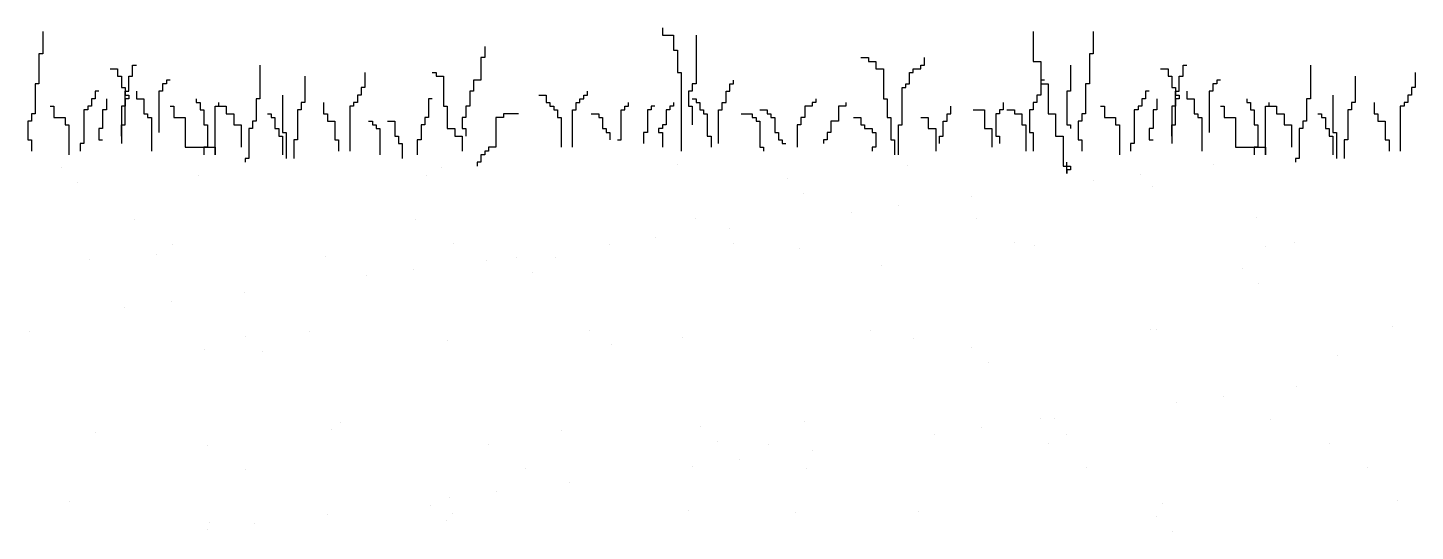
# Model space of a CAD drawing. Extents: x -45948 to -32738, y 12741 to 19047.
# Drawn here: x -40518.2 to -40210, y 17494.2 to 17606.1 of the extents above; entities that cross this region are included whole.
import ezdxf

# ---------------------------------------------------------------- set-up
doc = ezdxf.new("R2010")
doc.units = 0
doc.layers.add('TREE', color=3, linetype='CONTINUOUS')

msp = doc.modelspace()

# ---------------------------------------------------------------- linework, layer by layer
at = {"layer": 'TREE', "linetype": 'CONTINUOUS'}
for p, q in [((-40514.91732, 17605.29229), (-40514.91732, 17600.30705)), ((-40377.27983, 17606.12321), (-40377.27983, 17604.46136)), ((-40294.90758, 17605.29229), (-40294.90758, 17598.6455)), ((-40281.59486, 17605.29229), (-40281.59486, 17600.30705)), ((-40416.73639, 17601.96889), (-40416.73639, 17599.47613)), ((-40377.27983, 17604.46136), (-40374.78388, 17604.46136)), ((-40374.78388, 17604.46136), (-40374.78388, 17601.13797)), ((-40369.79139, 17604.46136), (-40369.79139, 17593.66026)), ((-40515.74969, 17600.30705), (-40515.74969, 17593.66026)), ((-40514.91732, 17600.30705), (-40515.74969, 17600.30705)), ((-40417.56877, 17599.47613), (-40417.56877, 17594.49118)), ((-40416.73639, 17599.47613), (-40417.56877, 17599.47613)), ((-40374.78388, 17601.13797), (-40373.95151, 17601.13797)), ((-40373.95151, 17601.13797), (-40373.95151, 17596.15273)), ((-40333.18157, 17599.47613), (-40331.5174, 17599.47613)), ((-40331.5174, 17599.47613), (-40331.5174, 17598.6455)), ((-40331.5174, 17598.6455), (-40329.85324, 17598.6455)), ((-40329.85324, 17598.6455), (-40329.85324, 17596.98365)), ((-40319.03706, 17597.81457), (-40319.03706, 17599.47613)), ((-40294.90758, 17598.6455), (-40293.24342, 17598.6455)), ((-40293.24342, 17598.6455), (-40293.24342, 17593.66026)), ((-40282.42724, 17600.30705), (-40282.42724, 17593.66026)), ((-40281.59486, 17600.30705), (-40282.42724, 17600.30705)), ((-40499.94102, 17596.98365), (-40498.27686, 17596.98365)), ((-40498.27686, 17596.98365), (-40498.27686, 17595.32181)), ((-40494.94854, 17597.81457), (-40494.11675, 17597.81457)), ((-40494.94854, 17595.32181), (-40494.94854, 17597.81457)), ((-40466.65894, 17597.81457), (-40466.65894, 17590.33686)), ((-40443.36183, 17596.15273), (-40443.36183, 17592.82934)), ((-40428.38553, 17596.15273), (-40427.55316, 17596.15273)), ((-40427.55316, 17596.15273), (-40427.55316, 17595.32181)), ((-40373.95151, 17596.15273), (-40373.11972, 17596.15273)), ((-40373.11972, 17596.15273), (-40373.11972, 17578.70483)), ((-40329.85324, 17596.98365), (-40328.18967, 17596.98365)), ((-40328.18967, 17596.98365), (-40328.18967, 17590.33686)), ((-40322.36539, 17596.15273), (-40321.53301, 17596.15273)), ((-40322.36539, 17593.66026), (-40322.36539, 17596.15273)), ((-40321.53301, 17596.98365), (-40319.86885, 17596.98365)), ((-40321.53301, 17596.15273), (-40321.53301, 17596.98365)), ((-40319.86885, 17597.81457), (-40319.03706, 17597.81457)), ((-40319.86885, 17596.98365), (-40319.86885, 17597.81457)), ((-40286.58735, 17597.81457), (-40286.58735, 17591.99841)), ((-40266.61857, 17596.98365), (-40264.9544, 17596.98365)), ((-40264.9544, 17596.98365), (-40264.9544, 17595.32181)), ((-40261.62608, 17597.81457), (-40260.79429, 17597.81457)), ((-40261.62608, 17595.32181), (-40261.62608, 17597.81457)), ((-40233.33648, 17597.81457), (-40233.33648, 17590.33686)), ((-40210.03937, 17596.15273), (-40210.03937, 17592.82934)), ((-40516.58148, 17593.66026), (-40516.58148, 17587.01347)), ((-40515.74969, 17593.66026), (-40516.58148, 17593.66026)), ((-40498.27686, 17595.32181), (-40497.44449, 17595.32181)), ((-40497.44449, 17595.32181), (-40497.44449, 17592.82934)), ((-40497.44449, 17592.82934), (-40496.6127, 17592.82934)), ((-40496.6127, 17592.82934), (-40496.6127, 17591.16778)), ((-40495.78032, 17595.32181), (-40494.94854, 17595.32181)), ((-40495.78032, 17591.99841), (-40495.78032, 17595.32181)), ((-40488.29247, 17593.66026), (-40488.29247, 17591.99841)), ((-40487.46009, 17593.66026), (-40488.29247, 17593.66026)), ((-40487.46009, 17594.49118), (-40487.46009, 17593.66026)), ((-40486.62831, 17594.49118), (-40487.46009, 17594.49118)), ((-40456.67455, 17595.32181), (-40456.67455, 17589.50594)), ((-40444.1942, 17592.82934), (-40444.1942, 17591.16778)), ((-40443.36183, 17592.82934), (-40444.1942, 17592.82934)), ((-40427.55316, 17595.32181), (-40425.889, 17595.32181)), ((-40425.889, 17595.32181), (-40425.889, 17588.67502)), ((-40419.23293, 17594.49118), (-40419.23293, 17591.99841)), ((-40417.56877, 17594.49118), (-40419.23293, 17594.49118)), ((-40370.62377, 17593.66026), (-40370.62377, 17591.99841)), ((-40369.79139, 17593.66026), (-40370.62377, 17593.66026)), ((-40362.30295, 17593.66026), (-40361.47117, 17593.66026)), ((-40362.30295, 17591.99841), (-40362.30295, 17593.66026)), ((-40361.47117, 17593.66026), (-40361.47117, 17594.49118)), ((-40324.02896, 17592.82934), (-40323.19718, 17592.82934)), ((-40324.02896, 17584.5207), (-40324.02896, 17592.82934)), ((-40323.19718, 17593.66026), (-40322.36539, 17593.66026)), ((-40323.19718, 17592.82934), (-40323.19718, 17593.66026)), ((-40293.24342, 17594.49118), (-40293.24342, 17591.16778)), ((-40292.41163, 17594.49118), (-40293.24342, 17594.49118)), ((-40293.24342, 17593.66026), (-40291.57984, 17593.66026)), ((-40291.57984, 17593.66026), (-40291.57984, 17587.01347)), ((-40283.25902, 17593.66026), (-40283.25902, 17587.01347)), ((-40282.42724, 17593.66026), (-40283.25902, 17593.66026)), ((-40264.9544, 17595.32181), (-40264.12203, 17595.32181)), ((-40264.12203, 17595.32181), (-40264.12203, 17592.82934)), ((-40264.12203, 17592.82934), (-40263.29024, 17592.82934)), ((-40263.29024, 17592.82934), (-40263.29024, 17591.16778)), ((-40262.45787, 17595.32181), (-40261.62608, 17595.32181)), ((-40262.45787, 17591.99841), (-40262.45787, 17595.32181)), ((-40254.97001, 17593.66026), (-40254.97001, 17591.99841)), ((-40254.13764, 17593.66026), (-40254.97001, 17593.66026)), ((-40254.13764, 17594.49118), (-40254.13764, 17593.66026)), ((-40253.30585, 17594.49118), (-40254.13764, 17594.49118)), ((-40223.35209, 17595.32181), (-40223.35209, 17589.50594)), ((-40210.87175, 17592.82934), (-40210.87175, 17591.16778)), ((-40210.03937, 17592.82934), (-40210.87175, 17592.82934)), ((-40504.10114, 17590.33686), (-40504.10114, 17588.67502)), ((-40503.26876, 17590.33686), (-40504.10114, 17590.33686)), ((-40503.26876, 17591.99841), (-40503.26876, 17590.33686)), ((-40502.43698, 17591.99841), (-40503.26876, 17591.99841)), ((-40500.77281, 17590.33686), (-40500.77281, 17587.8441)), ((-40496.6127, 17591.99841), (-40495.78032, 17591.99841)), ((-40496.6127, 17584.5207), (-40496.6127, 17591.99841)), ((-40496.6127, 17591.16778), (-40495.78032, 17591.16778)), ((-40496.6127, 17590.33686), (-40496.6127, 17588.67502)), ((-40495.78032, 17590.33686), (-40496.6127, 17590.33686)), ((-40495.78032, 17591.16778), (-40495.78032, 17590.33686)), ((-40494.11675, 17591.99841), (-40494.11675, 17590.33686)), ((-40494.11675, 17590.33686), (-40492.45258, 17590.33686)), ((-40492.45258, 17590.33686), (-40492.45258, 17587.01347)), ((-40489.12426, 17591.99841), (-40489.12426, 17582.85915)), ((-40488.29247, 17591.99841), (-40489.12426, 17591.99841)), ((-40480.80403, 17590.33686), (-40480.80403, 17589.50594)), ((-40480.80403, 17589.50594), (-40479.97165, 17589.50594)), ((-40479.97165, 17589.50594), (-40479.97165, 17587.8441)), ((-40475.81154, 17588.67502), (-40475.81154, 17589.50594)), ((-40467.49131, 17590.33686), (-40467.49131, 17585.35162)), ((-40466.65894, 17590.33686), (-40467.49131, 17590.33686)), ((-40461.66703, 17591.16778), (-40461.66703, 17582.85915)), ((-40457.50692, 17589.50594), (-40457.50692, 17587.8441)), ((-40456.67455, 17589.50594), (-40457.50692, 17589.50594)), ((-40452.51443, 17589.50594), (-40452.51443, 17587.01347)), ((-40445.85837, 17589.50594), (-40445.85837, 17588.67502)), ((-40445.02599, 17589.50594), (-40445.85837, 17589.50594)), ((-40445.02599, 17591.16778), (-40445.02599, 17589.50594)), ((-40444.1942, 17591.16778), (-40445.02599, 17591.16778)), ((-40429.21732, 17590.33686), (-40429.21732, 17586.18255)), ((-40428.38553, 17590.33686), (-40429.21732, 17590.33686)), ((-40420.06472, 17591.99841), (-40420.06472, 17588.67502)), ((-40419.23293, 17591.99841), (-40420.06472, 17591.99841)), ((-40404.73706, 17591.16778), (-40403.07289, 17591.16778)), ((-40403.07289, 17591.16778), (-40403.07289, 17589.50594)), ((-40403.07289, 17589.50594), (-40402.24111, 17589.50594)), ((-40402.24111, 17589.50594), (-40402.24111, 17588.67502)), ((-40396.41683, 17589.50594), (-40395.58445, 17589.50594)), ((-40396.41683, 17587.8441), (-40396.41683, 17589.50594)), ((-40395.58445, 17590.33686), (-40394.75267, 17590.33686)), ((-40395.58445, 17589.50594), (-40395.58445, 17590.33686)), ((-40394.75267, 17591.16778), (-40393.92088, 17591.16778)), ((-40394.75267, 17590.33686), (-40394.75267, 17591.16778)), ((-40393.92088, 17591.16778), (-40393.92088, 17591.99841)), ((-40384.76827, 17588.67502), (-40384.76827, 17589.50594)), ((-40374.78388, 17589.50594), (-40374.78388, 17588.67502)), ((-40371.45556, 17591.99841), (-40371.45556, 17588.67502)), ((-40370.62377, 17591.99841), (-40371.45556, 17591.99841)), ((-40370.62377, 17590.33686), (-40369.79139, 17590.33686)), ((-40369.79139, 17590.33686), (-40369.79139, 17589.50594)), ((-40369.79139, 17589.50594), (-40368.95961, 17589.50594)), ((-40368.95961, 17589.50594), (-40368.95961, 17587.8441)), ((-40363.96712, 17589.50594), (-40363.13533, 17589.50594)), ((-40363.96712, 17587.8441), (-40363.96712, 17589.50594)), ((-40363.13533, 17591.99841), (-40362.30295, 17591.99841)), ((-40363.13533, 17589.50594), (-40363.13533, 17591.99841)), ((-40343.99833, 17589.50594), (-40343.99833, 17588.67502)), ((-40343.16596, 17589.50594), (-40343.99833, 17589.50594)), ((-40343.16596, 17590.33686), (-40343.16596, 17589.50594)), ((-40336.50989, 17589.50594), (-40336.50989, 17588.67502)), ((-40328.18967, 17590.33686), (-40327.35729, 17590.33686)), ((-40327.35729, 17590.33686), (-40327.35729, 17586.18255)), ((-40301.56423, 17589.50594), (-40301.56423, 17587.8441)), ((-40294.90758, 17589.50594), (-40294.90758, 17587.8441)), ((-40294.07579, 17589.50594), (-40294.90758, 17589.50594)), ((-40294.07579, 17591.16778), (-40294.07579, 17589.50594)), ((-40293.24342, 17591.16778), (-40294.07579, 17591.16778)), ((-40287.41914, 17591.99841), (-40287.41914, 17584.5207)), ((-40286.58735, 17591.99841), (-40287.41914, 17591.99841)), ((-40270.77868, 17590.33686), (-40270.77868, 17588.67502)), ((-40269.94631, 17590.33686), (-40270.77868, 17590.33686)), ((-40269.94631, 17591.99841), (-40269.94631, 17590.33686)), ((-40269.11452, 17591.99841), (-40269.94631, 17591.99841)), ((-40267.45036, 17590.33686), (-40267.45036, 17587.8441)), ((-40263.29024, 17591.99841), (-40262.45787, 17591.99841)), ((-40263.29024, 17584.5207), (-40263.29024, 17591.99841)), ((-40263.29024, 17591.16778), (-40262.45787, 17591.16778)), ((-40263.29024, 17590.33686), (-40263.29024, 17588.67502)), ((-40262.45787, 17590.33686), (-40263.29024, 17590.33686)), ((-40262.45787, 17591.16778), (-40262.45787, 17590.33686)), ((-40260.79429, 17591.99841), (-40260.79429, 17590.33686)), ((-40260.79429, 17590.33686), (-40259.13013, 17590.33686)), ((-40259.13013, 17590.33686), (-40259.13013, 17587.01347)), ((-40255.8018, 17591.99841), (-40255.8018, 17582.85915)), ((-40254.97001, 17591.99841), (-40255.8018, 17591.99841)), ((-40247.48157, 17590.33686), (-40247.48157, 17589.50594)), ((-40247.48157, 17589.50594), (-40246.6492, 17589.50594)), ((-40246.6492, 17589.50594), (-40246.6492, 17587.8441)), ((-40242.48908, 17588.67502), (-40242.48908, 17589.50594)), ((-40234.16886, 17590.33686), (-40234.16886, 17585.35162)), ((-40233.33648, 17590.33686), (-40234.16886, 17590.33686)), ((-40228.34458, 17591.16778), (-40228.34458, 17582.85915)), ((-40224.18446, 17589.50594), (-40224.18446, 17587.8441)), ((-40223.35209, 17589.50594), (-40224.18446, 17589.50594)), ((-40219.19198, 17589.50594), (-40219.19198, 17587.01347)), ((-40212.53591, 17589.50594), (-40212.53591, 17588.67502)), ((-40211.70353, 17589.50594), (-40212.53591, 17589.50594)), ((-40211.70353, 17591.16778), (-40211.70353, 17589.50594)), ((-40210.87175, 17591.16778), (-40211.70353, 17591.16778)), ((-40517.41386, 17587.01347), (-40517.41386, 17585.35162)), ((-40516.58148, 17587.01347), (-40517.41386, 17587.01347)), ((-40513.25374, 17588.67502), (-40512.42137, 17588.67502)), ((-40512.42137, 17588.67502), (-40512.42137, 17586.18255)), ((-40505.7653, 17587.8441), (-40505.7653, 17580.36638)), ((-40504.93293, 17587.8441), (-40505.7653, 17587.8441)), ((-40504.93293, 17588.67502), (-40504.93293, 17587.8441)), ((-40504.10114, 17588.67502), (-40504.93293, 17588.67502)), ((-40501.6046, 17587.8441), (-40501.6046, 17583.69007)), ((-40500.77281, 17587.8441), (-40501.6046, 17587.8441)), ((-40497.44449, 17588.67502), (-40497.44449, 17580.36638)), ((-40496.6127, 17588.67502), (-40497.44449, 17588.67502)), ((-40492.45258, 17587.01347), (-40491.62021, 17587.01347)), ((-40491.62021, 17587.01347), (-40491.62021, 17586.18255)), ((-40486.62831, 17588.67502), (-40485.79593, 17588.67502)), ((-40485.79593, 17588.67502), (-40485.79593, 17586.18255)), ((-40479.97165, 17587.8441), (-40479.13987, 17587.8441)), ((-40479.13987, 17587.8441), (-40479.13987, 17584.5207)), ((-40476.64392, 17588.67502), (-40475.81154, 17588.67502)), ((-40476.64392, 17577.87391), (-40476.64392, 17588.67502)), ((-40475.81154, 17588.67502), (-40474.14738, 17588.67502)), ((-40474.14738, 17588.67502), (-40474.14738, 17587.01347)), ((-40474.14738, 17587.01347), (-40472.48321, 17587.01347)), ((-40472.48321, 17587.01347), (-40472.48321, 17584.5207)), ((-40464.99536, 17587.01347), (-40464.16299, 17587.01347)), ((-40464.16299, 17587.01347), (-40464.16299, 17586.18255)), ((-40458.33871, 17587.8441), (-40458.33871, 17581.19731)), ((-40457.50692, 17587.8441), (-40458.33871, 17587.8441)), ((-40452.51443, 17587.01347), (-40451.68264, 17587.01347)), ((-40451.68264, 17587.01347), (-40451.68264, 17585.35162)), ((-40446.69015, 17588.67502), (-40446.69015, 17578.70483)), ((-40445.85837, 17588.67502), (-40446.69015, 17588.67502)), ((-40425.889, 17588.67502), (-40425.05721, 17588.67502)), ((-40425.05721, 17588.67502), (-40425.05721, 17583.69007)), ((-40420.89709, 17588.67502), (-40420.89709, 17586.18255)), ((-40420.06472, 17588.67502), (-40420.89709, 17588.67502)), ((-40412.57628, 17587.01347), (-40412.57628, 17586.18255)), ((-40409.24854, 17587.01347), (-40412.57628, 17587.01347)), ((-40402.24111, 17588.67502), (-40401.40932, 17588.67502)), ((-40401.40932, 17588.67502), (-40401.40932, 17587.8441)), ((-40401.40932, 17587.8441), (-40400.57694, 17587.8441)), ((-40400.57694, 17587.8441), (-40400.57694, 17586.18255)), ((-40397.24862, 17587.8441), (-40396.41683, 17587.8441)), ((-40397.24862, 17579.53576), (-40397.24862, 17587.8441)), ((-40393.0885, 17587.01347), (-40391.42434, 17587.01347)), ((-40391.42434, 17587.01347), (-40391.42434, 17586.18255)), ((-40386.43244, 17587.8441), (-40385.60006, 17587.8441)), ((-40386.43244, 17581.19731), (-40386.43244, 17587.8441)), ((-40385.60006, 17588.67502), (-40384.76827, 17588.67502)), ((-40385.60006, 17587.8441), (-40385.60006, 17588.67502)), ((-40380.60816, 17587.8441), (-40380.60816, 17582.85915)), ((-40379.77579, 17587.8441), (-40380.60816, 17587.8441)), ((-40379.77579, 17588.67502), (-40379.77579, 17587.8441)), ((-40378.944, 17588.67502), (-40379.77579, 17588.67502)), ((-40376.44805, 17587.8441), (-40376.44805, 17584.5207)), ((-40375.61567, 17587.8441), (-40376.44805, 17587.8441)), ((-40375.61567, 17588.67502), (-40375.61567, 17587.8441)), ((-40374.78388, 17588.67502), (-40375.61567, 17588.67502)), ((-40371.45556, 17588.67502), (-40370.62377, 17588.67502)), ((-40370.62377, 17588.67502), (-40370.62377, 17584.5207)), ((-40368.95961, 17587.8441), (-40368.12723, 17587.8441)), ((-40368.12723, 17587.8441), (-40368.12723, 17587.01347)), ((-40368.12723, 17587.01347), (-40367.29544, 17587.01347)), ((-40367.29544, 17587.01347), (-40367.29544, 17582.02823)), ((-40364.79949, 17587.8441), (-40363.96712, 17587.8441)), ((-40364.79949, 17580.36638), (-40364.79949, 17587.8441)), ((-40359.807, 17587.01347), (-40357.31105, 17587.01347)), ((-40357.31105, 17587.01347), (-40357.31105, 17586.18255)), ((-40355.64689, 17587.8441), (-40353.98273, 17587.8441)), ((-40353.98273, 17587.8441), (-40353.98273, 17587.01347)), ((-40353.98273, 17587.01347), (-40353.15035, 17587.01347)), ((-40353.15035, 17587.01347), (-40353.15035, 17586.18255)), ((-40345.6625, 17588.67502), (-40345.6625, 17586.18255)), ((-40343.99833, 17588.67502), (-40345.6625, 17588.67502)), ((-40338.17406, 17588.67502), (-40338.17406, 17585.35162)), ((-40336.50989, 17588.67502), (-40338.17406, 17588.67502)), ((-40314.04457, 17587.01347), (-40313.21279, 17587.01347)), ((-40314.04457, 17585.35162), (-40314.04457, 17587.01347)), ((-40313.21279, 17587.01347), (-40313.21279, 17588.67502)), ((-40308.2203, 17587.8441), (-40305.72434, 17587.8441)), ((-40305.72434, 17587.8441), (-40305.72434, 17583.69007)), ((-40303.22839, 17587.01347), (-40303.22839, 17582.02823)), ((-40302.39602, 17587.01347), (-40303.22839, 17587.01347)), ((-40302.39602, 17587.8441), (-40302.39602, 17587.01347)), ((-40301.56423, 17587.8441), (-40302.39602, 17587.8441)), ((-40300.73186, 17587.8441), (-40299.06769, 17587.8441)), ((-40299.06769, 17587.8441), (-40299.06769, 17587.01347)), ((-40299.06769, 17587.01347), (-40297.40412, 17587.01347)), ((-40297.40412, 17587.01347), (-40297.40412, 17584.5207)), ((-40295.73995, 17587.8441), (-40295.73995, 17582.85915)), ((-40294.90758, 17587.8441), (-40295.73995, 17587.8441)), ((-40291.57984, 17587.01347), (-40289.91568, 17587.01347)), ((-40289.91568, 17587.01347), (-40289.91568, 17582.02823)), ((-40284.0914, 17587.01347), (-40284.0914, 17585.35162)), ((-40283.25902, 17587.01347), (-40284.0914, 17587.01347)), ((-40279.93128, 17588.67502), (-40279.09891, 17588.67502)), ((-40279.09891, 17588.67502), (-40279.09891, 17586.18255)), ((-40272.44284, 17587.8441), (-40272.44284, 17580.36638)), ((-40271.61047, 17587.8441), (-40272.44284, 17587.8441)), ((-40271.61047, 17588.67502), (-40271.61047, 17587.8441)), ((-40270.77868, 17588.67502), (-40271.61047, 17588.67502)), ((-40268.28214, 17587.8441), (-40268.28214, 17583.69007)), ((-40267.45036, 17587.8441), (-40268.28214, 17587.8441)), ((-40264.12203, 17588.67502), (-40264.12203, 17580.36638)), ((-40263.29024, 17588.67502), (-40264.12203, 17588.67502)), ((-40259.13013, 17587.01347), (-40258.29775, 17587.01347)), ((-40258.29775, 17587.01347), (-40258.29775, 17586.18255)), ((-40253.30585, 17588.67502), (-40252.47348, 17588.67502)), ((-40252.47348, 17588.67502), (-40252.47348, 17586.18255)), ((-40246.6492, 17587.8441), (-40245.81741, 17587.8441)), ((-40245.81741, 17587.8441), (-40245.81741, 17584.5207)), ((-40243.32146, 17588.67502), (-40242.48908, 17588.67502)), ((-40243.32146, 17577.87391), (-40243.32146, 17588.67502)), ((-40242.48908, 17588.67502), (-40240.82492, 17588.67502)), ((-40240.82492, 17588.67502), (-40240.82492, 17587.01347)), ((-40240.82492, 17587.01347), (-40239.16076, 17587.01347)), ((-40239.16076, 17587.01347), (-40239.16076, 17584.5207)), ((-40231.6729, 17587.01347), (-40230.84053, 17587.01347)), ((-40230.84053, 17587.01347), (-40230.84053, 17586.18255)), ((-40225.01625, 17587.8441), (-40225.01625, 17581.19731)), ((-40224.18446, 17587.8441), (-40225.01625, 17587.8441)), ((-40219.19198, 17587.01347), (-40218.36019, 17587.01347)), ((-40218.36019, 17587.01347), (-40218.36019, 17585.35162)), ((-40213.3677, 17588.67502), (-40213.3677, 17578.70483)), ((-40212.53591, 17588.67502), (-40213.3677, 17588.67502)), ((-40518.24564, 17585.35162), (-40518.24564, 17581.19731)), ((-40517.41386, 17585.35162), (-40518.24564, 17585.35162)), ((-40512.42137, 17586.18255), (-40509.92542, 17586.18255)), ((-40509.92542, 17586.18255), (-40509.92542, 17584.5207)), ((-40509.92542, 17584.5207), (-40509.09304, 17584.5207)), ((-40509.09304, 17584.5207), (-40509.09304, 17577.87391)), ((-40502.43698, 17583.69007), (-40502.43698, 17581.19731)), ((-40501.6046, 17583.69007), (-40502.43698, 17583.69007)), ((-40497.44449, 17584.5207), (-40496.6127, 17584.5207)), ((-40497.44449, 17582.02823), (-40497.44449, 17584.5207)), ((-40491.62021, 17586.18255), (-40490.78842, 17586.18255)), ((-40490.78842, 17586.18255), (-40490.78842, 17578.70483)), ((-40485.79593, 17586.18255), (-40483.29998, 17586.18255)), ((-40483.29998, 17586.18255), (-40483.29998, 17579.53576)), ((-40479.13987, 17584.5207), (-40478.30749, 17584.5207)), ((-40478.30749, 17584.5207), (-40478.30749, 17579.53576)), ((-40472.48321, 17584.5207), (-40470.81964, 17584.5207)), ((-40470.81964, 17584.5207), (-40470.81964, 17579.53576)), ((-40469.15548, 17583.69007), (-40469.15548, 17577.04299)), ((-40468.3231, 17583.69007), (-40469.15548, 17583.69007)), ((-40468.3231, 17585.35162), (-40468.3231, 17583.69007)), ((-40467.49131, 17585.35162), (-40468.3231, 17585.35162)), ((-40464.16299, 17586.18255), (-40463.3312, 17586.18255)), ((-40463.3312, 17586.18255), (-40463.3312, 17583.69007)), ((-40463.3312, 17583.69007), (-40462.49882, 17583.69007)), ((-40462.49882, 17583.69007), (-40462.49882, 17582.02823)), ((-40451.68264, 17585.35162), (-40450.01848, 17585.35162)), ((-40450.01848, 17585.35162), (-40450.01848, 17581.19731)), ((-40442.53004, 17585.35162), (-40441.69767, 17585.35162)), ((-40441.69767, 17585.35162), (-40441.69767, 17584.5207)), ((-40441.69767, 17584.5207), (-40440.86588, 17584.5207)), ((-40440.86588, 17584.5207), (-40440.86588, 17583.69007)), ((-40440.86588, 17583.69007), (-40440.03409, 17583.69007)), ((-40440.03409, 17583.69007), (-40440.03409, 17577.87391)), ((-40438.36993, 17585.35162), (-40436.70576, 17585.35162)), ((-40436.70576, 17585.35162), (-40436.70576, 17582.02823)), ((-40430.88149, 17584.5207), (-40430.88149, 17581.19731)), ((-40430.04911, 17584.5207), (-40430.88149, 17584.5207)), ((-40430.04911, 17586.18255), (-40430.04911, 17584.5207)), ((-40429.21732, 17586.18255), (-40430.04911, 17586.18255)), ((-40425.05721, 17583.69007), (-40423.39305, 17583.69007)), ((-40423.39305, 17583.69007), (-40423.39305, 17582.02823)), ((-40421.72888, 17586.18255), (-40421.72888, 17583.69007)), ((-40420.89709, 17586.18255), (-40421.72888, 17586.18255)), ((-40421.72888, 17583.69007), (-40420.89709, 17583.69007)), ((-40420.89709, 17583.69007), (-40420.89709, 17582.02823)), ((-40414.24044, 17586.18255), (-40414.24044, 17579.53576)), ((-40412.57628, 17586.18255), (-40414.24044, 17586.18255)), ((-40400.57694, 17586.18255), (-40399.74515, 17586.18255)), ((-40399.74515, 17586.18255), (-40399.74515, 17579.53576)), ((-40391.42434, 17586.18255), (-40390.59255, 17586.18255)), ((-40390.59255, 17586.18255), (-40390.59255, 17583.69007)), ((-40390.59255, 17583.69007), (-40389.76018, 17583.69007)), ((-40389.76018, 17583.69007), (-40389.76018, 17582.85915)), ((-40378.11162, 17583.69007), (-40378.11162, 17582.85915)), ((-40377.27983, 17583.69007), (-40378.11162, 17583.69007)), ((-40377.27983, 17584.5207), (-40377.27983, 17583.69007)), ((-40376.44805, 17584.5207), (-40377.27983, 17584.5207)), ((-40357.31105, 17586.18255), (-40356.47868, 17586.18255)), ((-40356.47868, 17586.18255), (-40356.47868, 17585.35162)), ((-40356.47868, 17585.35162), (-40355.64689, 17585.35162)), ((-40355.64689, 17585.35162), (-40355.64689, 17579.53576)), ((-40353.15035, 17586.18255), (-40352.31856, 17586.18255)), ((-40352.31856, 17586.18255), (-40352.31856, 17582.85915)), ((-40347.32607, 17584.5207), (-40347.32607, 17579.53576)), ((-40346.49429, 17584.5207), (-40347.32607, 17584.5207)), ((-40346.49429, 17586.18255), (-40346.49429, 17584.5207)), ((-40345.6625, 17586.18255), (-40346.49429, 17586.18255)), ((-40339.83822, 17585.35162), (-40339.83822, 17582.85915)), ((-40338.17406, 17585.35162), (-40339.83822, 17585.35162)), ((-40334.84573, 17586.18255), (-40333.18157, 17586.18255)), ((-40333.18157, 17586.18255), (-40333.18157, 17584.5207)), ((-40333.18157, 17584.5207), (-40332.34978, 17584.5207)), ((-40332.34978, 17584.5207), (-40332.34978, 17583.69007)), ((-40332.34978, 17583.69007), (-40330.68562, 17583.69007)), ((-40330.68562, 17583.69007), (-40330.68562, 17582.85915)), ((-40327.35729, 17586.18255), (-40326.5255, 17586.18255)), ((-40326.5255, 17586.18255), (-40326.5255, 17581.19731)), ((-40324.86134, 17584.5207), (-40324.02896, 17584.5207)), ((-40324.86134, 17577.87391), (-40324.86134, 17584.5207)), ((-40319.86885, 17586.18255), (-40318.20469, 17586.18255)), ((-40318.20469, 17586.18255), (-40318.20469, 17583.69007)), ((-40318.20469, 17583.69007), (-40316.54111, 17583.69007)), ((-40316.54111, 17583.69007), (-40316.54111, 17578.70483)), ((-40314.87695, 17585.35162), (-40314.04457, 17585.35162)), ((-40314.87695, 17582.02823), (-40314.87695, 17585.35162)), ((-40305.72434, 17583.69007), (-40304.06018, 17583.69007)), ((-40304.06018, 17583.69007), (-40304.06018, 17579.53576)), ((-40297.40412, 17584.5207), (-40296.57174, 17584.5207)), ((-40296.57174, 17584.5207), (-40296.57174, 17578.70483)), ((-40287.41914, 17584.5207), (-40286.58735, 17584.5207)), ((-40286.58735, 17584.5207), (-40286.58735, 17583.69007)), ((-40284.92319, 17585.35162), (-40284.92319, 17581.19731)), ((-40284.0914, 17585.35162), (-40284.92319, 17585.35162)), ((-40279.09891, 17586.18255), (-40276.60296, 17586.18255)), ((-40276.60296, 17586.18255), (-40276.60296, 17584.5207)), ((-40276.60296, 17584.5207), (-40275.77058, 17584.5207)), ((-40275.77058, 17584.5207), (-40275.77058, 17577.87391)), ((-40269.11452, 17583.69007), (-40269.11452, 17581.19731)), ((-40268.28214, 17583.69007), (-40269.11452, 17583.69007)), ((-40264.12203, 17584.5207), (-40263.29024, 17584.5207)), ((-40264.12203, 17582.02823), (-40264.12203, 17584.5207)), ((-40258.29775, 17586.18255), (-40257.46596, 17586.18255)), ((-40257.46596, 17586.18255), (-40257.46596, 17578.70483)), ((-40252.47348, 17586.18255), (-40249.97752, 17586.18255)), ((-40249.97752, 17586.18255), (-40249.97752, 17579.53576)), ((-40245.81741, 17584.5207), (-40244.98504, 17584.5207)), ((-40244.98504, 17584.5207), (-40244.98504, 17579.53576)), ((-40239.16076, 17584.5207), (-40237.49718, 17584.5207)), ((-40237.49718, 17584.5207), (-40237.49718, 17579.53576)), ((-40235.83302, 17583.69007), (-40235.83302, 17577.04299)), ((-40235.00064, 17583.69007), (-40235.83302, 17583.69007)), ((-40235.00064, 17585.35162), (-40235.00064, 17583.69007)), ((-40234.16886, 17585.35162), (-40235.00064, 17585.35162)), ((-40230.84053, 17586.18255), (-40230.00874, 17586.18255)), ((-40230.00874, 17586.18255), (-40230.00874, 17583.69007)), ((-40230.00874, 17583.69007), (-40229.17637, 17583.69007)), ((-40229.17637, 17583.69007), (-40229.17637, 17582.02823)), ((-40218.36019, 17585.35162), (-40216.69602, 17585.35162)), ((-40216.69602, 17585.35162), (-40216.69602, 17581.19731)), ((-40518.24564, 17581.19731), (-40517.41386, 17581.19731)), ((-40517.41386, 17581.19731), (-40517.41386, 17578.70483)), ((-40506.59709, 17580.36638), (-40506.59709, 17578.70483)), ((-40505.7653, 17580.36638), (-40506.59709, 17580.36638)), ((-40502.43698, 17581.19731), (-40501.6046, 17581.19731)), ((-40462.49882, 17582.02823), (-40461.66703, 17582.02823)), ((-40461.66703, 17582.85915), (-40460.83466, 17582.85915)), ((-40461.66703, 17582.02823), (-40461.66703, 17577.87391)), ((-40460.83466, 17582.85915), (-40460.83466, 17577.04299)), ((-40459.1705, 17581.19731), (-40459.1705, 17577.04299)), ((-40458.33871, 17581.19731), (-40459.1705, 17581.19731)), ((-40450.01848, 17581.19731), (-40449.18611, 17581.19731)), ((-40449.18611, 17581.19731), (-40449.18611, 17578.70483)), ((-40436.70576, 17582.02823), (-40435.87339, 17582.02823)), ((-40435.87339, 17582.02823), (-40435.87339, 17580.36638)), ((-40435.87339, 17580.36638), (-40435.0416, 17580.36638)), ((-40435.0416, 17580.36638), (-40435.0416, 17577.04299)), ((-40431.71327, 17581.19731), (-40431.71327, 17577.87391)), ((-40430.88149, 17581.19731), (-40431.71327, 17581.19731)), ((-40423.39305, 17582.02823), (-40421.72888, 17582.02823)), ((-40421.72888, 17582.02823), (-40421.72888, 17578.70483)), ((-40389.76018, 17582.85915), (-40388.92839, 17582.85915)), ((-40388.92839, 17582.85915), (-40388.92839, 17581.19731)), ((-40387.26423, 17581.19731), (-40386.43244, 17581.19731)), ((-40381.43995, 17582.85915), (-40381.43995, 17580.36638)), ((-40380.60816, 17582.85915), (-40381.43995, 17582.85915)), ((-40378.11162, 17582.85915), (-40377.27983, 17582.85915)), ((-40377.27983, 17582.85915), (-40377.27983, 17579.53576)), ((-40367.29544, 17582.02823), (-40366.46307, 17582.02823)), ((-40366.46307, 17582.02823), (-40366.46307, 17579.53576)), ((-40352.31856, 17582.85915), (-40351.48677, 17582.85915)), ((-40351.48677, 17582.85915), (-40351.48677, 17581.19731)), ((-40351.48677, 17581.19731), (-40350.6544, 17581.19731)), ((-40350.6544, 17581.19731), (-40350.6544, 17580.36638)), ((-40350.6544, 17580.36638), (-40349.82261, 17580.36638)), ((-40341.5018, 17581.19731), (-40341.5018, 17580.36638)), ((-40340.67001, 17581.19731), (-40341.5018, 17581.19731)), ((-40340.67001, 17582.85915), (-40340.67001, 17581.19731)), ((-40339.83822, 17582.85915), (-40340.67001, 17582.85915)), ((-40330.68562, 17582.85915), (-40329.85324, 17582.85915)), ((-40329.85324, 17582.85915), (-40329.85324, 17579.53576)), ((-40326.5255, 17581.19731), (-40325.69313, 17581.19731)), ((-40325.69313, 17581.19731), (-40325.69313, 17577.87391)), ((-40315.70874, 17582.02823), (-40314.87695, 17582.02823)), ((-40315.70874, 17580.36638), (-40315.70874, 17582.02823)), ((-40303.22839, 17582.02823), (-40302.39602, 17582.02823)), ((-40302.39602, 17582.02823), (-40302.39602, 17580.36638)), ((-40295.73995, 17582.85915), (-40294.90758, 17582.85915)), ((-40294.90758, 17582.85915), (-40294.90758, 17578.70483)), ((-40289.91568, 17582.02823), (-40288.25151, 17582.02823)), ((-40288.25151, 17582.02823), (-40288.25151, 17575.38144)), ((-40284.92319, 17581.19731), (-40284.0914, 17581.19731)), ((-40284.0914, 17581.19731), (-40284.0914, 17578.70483)), ((-40273.27463, 17580.36638), (-40273.27463, 17578.70483)), ((-40272.44284, 17580.36638), (-40273.27463, 17580.36638)), ((-40269.11452, 17581.19731), (-40268.28214, 17581.19731)), ((-40229.17637, 17582.02823), (-40228.34458, 17582.02823)), ((-40228.34458, 17582.85915), (-40227.5122, 17582.85915)), ((-40228.34458, 17582.02823), (-40228.34458, 17577.87391)), ((-40227.5122, 17582.85915), (-40227.5122, 17577.04299)), ((-40225.84804, 17581.19731), (-40225.84804, 17577.04299)), ((-40225.01625, 17581.19731), (-40225.84804, 17581.19731)), ((-40216.69602, 17581.19731), (-40215.86365, 17581.19731)), ((-40215.86365, 17581.19731), (-40215.86365, 17578.70483)), ((-40483.29998, 17579.53576), (-40476.64392, 17579.53576)), ((-40479.13987, 17579.53576), (-40479.13987, 17577.87391)), ((-40478.30749, 17579.53576), (-40479.13987, 17579.53576)), ((-40476.64392, 17579.53576), (-40476.64392, 17577.87391)), ((-40469.98726, 17577.04299), (-40469.98726, 17576.21236)), ((-40469.15548, 17577.04299), (-40469.98726, 17577.04299)), ((-40417.56877, 17577.87391), (-40417.56877, 17576.21236)), ((-40416.73639, 17577.87391), (-40417.56877, 17577.87391)), ((-40416.73639, 17578.70483), (-40416.73639, 17577.87391)), ((-40415.90461, 17578.70483), (-40416.73639, 17578.70483)), ((-40415.90461, 17579.53576), (-40415.90461, 17578.70483)), ((-40414.24044, 17579.53576), (-40415.90461, 17579.53576)), ((-40355.64689, 17579.53576), (-40354.81451, 17579.53576)), ((-40354.81451, 17579.53576), (-40354.81451, 17578.70483)), ((-40330.68562, 17579.53576), (-40330.68562, 17578.70483)), ((-40329.85324, 17579.53576), (-40330.68562, 17579.53576)), ((-40249.97752, 17579.53576), (-40243.32146, 17579.53576)), ((-40245.81741, 17579.53576), (-40245.81741, 17577.87391)), ((-40244.98504, 17579.53576), (-40245.81741, 17579.53576)), ((-40243.32146, 17579.53576), (-40243.32146, 17577.87391)), ((-40236.66481, 17577.04299), (-40236.66481, 17576.21236)), ((-40235.83302, 17577.04299), (-40236.66481, 17577.04299)), ((-40510.81849, 17575.14133), (-40510.81849, 17575.14133)), ((-40426.30951, 17575.12838), (-40426.30951, 17575.12838)), ((-40418.40056, 17576.21236), (-40418.40056, 17575.38144)), ((-40417.56877, 17576.21236), (-40418.40056, 17576.21236)), ((-40373.95768, 17575.79614), (-40373.95768, 17575.79614)), ((-40322.79589, 17575.55076), (-40322.79589, 17575.55076)), ((-40288.25151, 17575.38144), (-40286.58735, 17575.38144)), ((-40287.41914, 17573.71959), (-40287.41914, 17576.21236)), ((-40287.41914, 17574.55052), (-40287.41914, 17573.71959)), ((-40286.58735, 17574.55052), (-40287.41914, 17574.55052)), ((-40286.58735, 17575.38144), (-40286.58735, 17574.55052)), ((-40254.76333, 17575.72363), (-40254.76333, 17575.72363)), ((-40507.13211, 17571.76337), (-40507.13211, 17571.76337)), ((-40480.32737, 17573.18222), (-40480.32737, 17573.18222)), ((-40429.60983, 17573.37296), (-40429.60983, 17573.37296)), ((-40349.58081, 17572.68553), (-40349.58081, 17572.68553)), ((-40281.4332, 17572.21248), (-40281.4332, 17572.21248)), ((-40271.02303, 17573.583), (-40271.02303, 17573.583)), ((-40268.37215, 17570.91716), (-40268.37215, 17570.91716)), ((-40345.89442, 17569.30758), (-40345.89442, 17569.30758)), ((-40308.59879, 17568.63606), (-40308.59879, 17568.63606)), ((-40335.26866, 17565.12491), (-40335.26866, 17565.12491)), ((-40324.85849, 17566.49543), (-40324.85849, 17566.49543)), ((-40494.44138, 17563.38525), (-40494.44138, 17563.38525)), ((-40432.15855, 17563.49844), (-40432.15855, 17563.49844)), ((-40369.87571, 17563.61162), (-40369.87571, 17563.61162)), ((-40307.59287, 17563.7248), (-40307.59287, 17563.7248)), ((-40245.31004, 17563.83798), (-40245.31004, 17563.83798)), ((-40378.69394, 17559.40786), (-40378.69394, 17559.40786)), ((-40362.43425, 17561.54849), (-40362.43425, 17561.54849)), ((-40489.73236, 17555.81945), (-40489.73236, 17555.81945)), ((-40486.00747, 17558.01226), (-40486.00747, 17558.01226)), ((-40423.72463, 17558.12544), (-40423.72463, 17558.12544)), ((-40389.10411, 17558.03733), (-40389.10411, 17558.03733)), ((-40361.4418, 17558.23862), (-40361.4418, 17558.23862)), ((-40346.91383, 17557.04441), (-40346.91383, 17557.04441)), ((-40299.15896, 17558.3518), (-40299.15896, 17558.3518)), ((-40294.56201, 17557.71217), (-40294.56201, 17557.71217)), ((-40243.40022, 17557.46679), (-40243.40022, 17557.46679)), ((-40236.87612, 17558.46498), (-40236.87612, 17558.46498)), ((-40504.44531, 17554.67587), (-40504.44531, 17554.67587)), ((-40452.09349, 17555.34363), (-40452.09349, 17555.34363)), ((-40416.2697, 17554.46092), (-40416.2697, 17554.46092)), ((-40409.70334, 17555.13202), (-40409.70334, 17555.13202)), ((-40400.9317, 17555.09825), (-40400.9317, 17555.09825)), ((-40328.49468, 17553.36365), (-40328.49468, 17553.36365)), ((-40248.46566, 17552.67623), (-40248.46566, 17552.67623)), ((-40442.93957, 17550.94976), (-40442.93957, 17550.94976)), ((-40432.5294, 17552.32029), (-40432.5294, 17552.32029)), ((-40406.01695, 17551.75407), (-40406.01695, 17551.75407)), ((-40244.77927, 17549.29828), (-40244.77927, 17549.29828)), ((-40470.10516, 17547.37334), (-40470.10516, 17547.37334)), ((-40496.77503, 17543.86219), (-40496.77503, 17543.86219)), ((-40486.36485, 17545.23271), (-40486.36485, 17545.23271)), ((-40517.92822, 17538.55629), (-40517.92822, 17538.55629)), ((-40469.82587, 17537.57851), (-40469.82587, 17537.57851)), ((-40455.64538, 17538.66947), (-40455.64538, 17538.66947)), ((-40393.36254, 17538.78265), (-40393.36254, 17538.78265)), ((-40372.69782, 17537.25967), (-40372.69782, 17537.25967)), ((-40331.0797, 17538.89584), (-40331.0797, 17538.89584)), ((-40321.53602, 17537.01428), (-40321.53602, 17537.01428)), ((-40268.79687, 17539.00902), (-40268.79687, 17539.00902)), ((-40267.51816, 17538.96044), (-40267.51816, 17538.96044)), ((-40215.16634, 17539.6282), (-40215.16634, 17539.6282)), ((-40479.0675, 17534.64574), (-40479.0675, 17534.64574)), ((-40466.13949, 17534.20056), (-40466.13949, 17534.20056)), ((-40425.04964, 17536.5919), (-40425.04964, 17536.5919)), ((-40388.61721, 17535.81014), (-40388.61721, 17535.81014)), ((-40308.58819, 17535.12272), (-40308.58819, 17535.12272)), ((-40304.9018, 17531.74477), (-40304.9018, 17531.74477)), ((-40227.37953, 17533.35435), (-40227.37953, 17533.35435)), ((-40236.32341, 17526.36828), (-40236.32341, 17526.36828)), ((-40262.99328, 17522.85713), (-40262.99328, 17522.85713)), ((-40252.58311, 17524.22765), (-40252.58311, 17524.22765)), ((-40345.65397, 17518.50794), (-40345.65397, 17518.50794)), ((-40293.30214, 17519.1757), (-40293.30214, 17519.1757)), ((-40290.15887, 17519.28071), (-40290.15887, 17519.28071)), ((-40242.14035, 17518.93032), (-40242.14035, 17518.93032)), ((-40503.18545, 17516.1394), (-40503.18545, 17516.1394)), ((-40450.83362, 17516.80716), (-40450.83362, 17516.80716)), ((-40448.73974, 17518.25663), (-40448.73974, 17518.25663)), ((-40399.67183, 17516.56178), (-40399.67183, 17516.56178)), ((-40368.71072, 17517.56921), (-40368.71072, 17517.56921)), ((-40316.82874, 17515.76956), (-40316.82874, 17515.76956)), ((-40306.41856, 17517.14008), (-40306.41856, 17517.14008)), ((-40287.50206, 17515.80084), (-40287.50206, 17515.80084)), ((-40478.28882, 17513.30321), (-40478.28882, 17513.30321)), ((-40416.00598, 17513.41639), (-40416.00598, 17513.41639)), ((-40365.02433, 17514.19125), (-40365.02433, 17514.19125)), ((-40353.72314, 17513.52957), (-40353.72314, 17513.52957)), ((-40291.44031, 17513.64275), (-40291.44031, 17513.64275)), ((-40229.15747, 17513.75593), (-40229.15747, 17513.75593)), ((-40360.25402, 17510.05251), (-40360.25402, 17510.05251)), ((-40343.99433, 17512.19314), (-40343.99433, 17512.19314)), ((-40469.8549, 17507.93021), (-40469.8549, 17507.93021)), ((-40407.57207, 17508.0434), (-40407.57207, 17508.0434)), ((-40370.66419, 17508.68198), (-40370.66419, 17508.68198)), ((-40345.28923, 17508.15658), (-40345.28923, 17508.15658)), ((-40283.00639, 17508.26976), (-40283.00639, 17508.26976)), ((-40220.72355, 17508.38294), (-40220.72355, 17508.38294)), ((-40397.82978, 17505.10557), (-40397.82978, 17505.10557)), ((-40508.86227, 17500.70312), (-40508.86227, 17500.70312)), ((-40428.83325, 17500.01569), (-40428.83325, 17500.01569)), ((-40424.49965, 17501.59441), (-40424.49965, 17501.59441)), ((-40414.08948, 17502.96494), (-40414.08948, 17502.96494)), ((-40266.25829, 17500.42397), (-40266.25829, 17500.42397)), ((-40213.90647, 17501.09173), (-40213.90647, 17501.09173)), ((-40451.66524, 17498.01799), (-40451.66524, 17498.01799)), ((-40423.78977, 17498.05543), (-40423.78977, 17498.05543)), ((-40371.43795, 17498.72319), (-40371.43795, 17498.72319)), ((-40347.62459, 17498.24733), (-40347.62459, 17498.24733)), ((-40320.27616, 17498.47781), (-40320.27616, 17498.47781)), ((-40267.59557, 17497.5599), (-40267.59557, 17497.5599)), ((-40478.3351, 17494.50684), (-40478.3351, 17494.50684)), ((-40477.80764, 17496.10927), (-40477.80764, 17496.10927)), ((-40467.92493, 17495.87736), (-40467.92493, 17495.87736)), ((-40425.14687, 17496.63774), (-40425.14687, 17496.63774)), ((-40263.90918, 17494.18195), (-40263.90918, 17494.18195))]:
    msp.add_line(p, q, dxfattribs=at)

doc.saveas('drawing.dxf')
